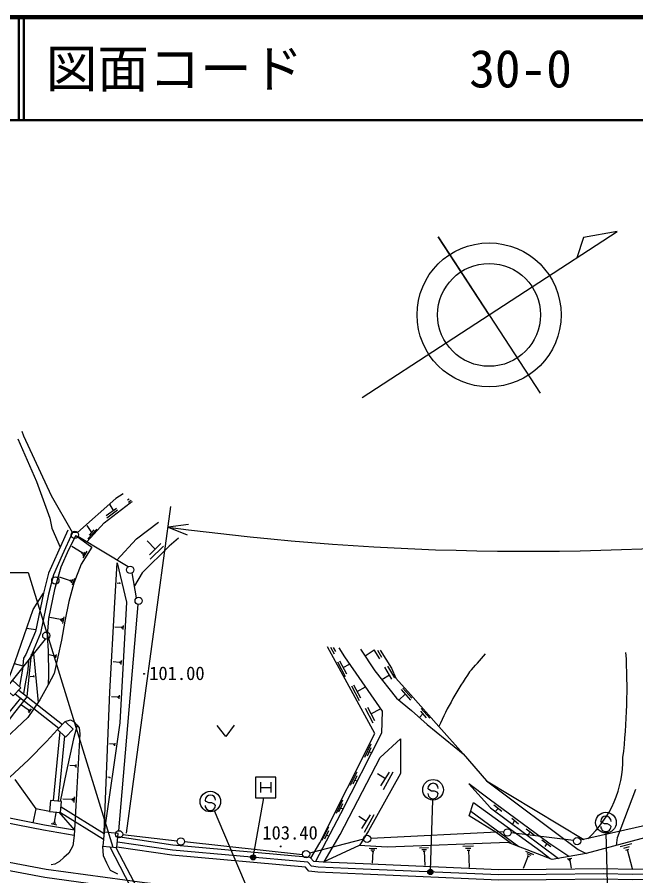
# Model space of a CAD drawing. Units: millimetres, scale not verified. Extents: x 40000 to 680000, y 20000 to 380000.
# Drawn here: x 117600 to 177709, y 296528 to 380000 of the extents above; entities that cross this region are included whole.
import ezdxf
from ezdxf.enums import TextEntityAlignment as Align

# ---------------------------------------------------------------- set-up
doc = ezdxf.new("R2010")
doc.units = ezdxf.units.MM
doc.header["$LTSCALE"] = 1000
doc.header["$PDMODE"] = 32
doc.header["$PDSIZE"] = 500
for name, color, linetype, lineweight in [('M-BGD', 7, 'Continuous', 25), ('M-STR-STRC', 7, 'Continuous', 25), ('M-TTL', 2, 'Continuous', 140), ('M-TTL-LINE', 7, 'Continuous', 50)]:
    doc.layers.add(name, color=color, linetype=linetype, lineweight=lineweight)
doc.layers.add('M-TTL-TXT', color=7, linetype='Continuous')
doc.styles.add('ＭＳ ゴシック', font='')
doc.styles.get('ＭＳ ゴシック').set_extended_font_data('MS Gothic')

msp = doc.modelspace()

# ---------------------------------------------------------------- linework, layer by layer
at = {"layer": 'M-BGD'}
for p, q in [((128305, 333068), (128484, 333189)), ((126260, 331549), (127242, 332278)), ((126570, 332655), (126915, 332036)), ((128227, 300687), (132529, 332417)), ((128402, 332855), (128674, 333037)), ((126308, 331334), (127351, 332122)), ((124849, 329908), (124394, 330575)), ((134245, 330689), (132261, 330436)), ((124451, 329288), (125332, 330234)), ((124611, 329659), (125088, 330158)), ((132261, 330436), (134106, 329663)), ((128383, 326570), (123506, 329501)), ((130220, 329097), (130998, 328272)), ((123913, 327913), (122899, 328528)), ((124359, 328076), (123975, 327443)), ((130450, 327717), (131546, 328826)), ((130532, 327297), (131806, 328569)), ((123961, 327993), (123865, 327834)), ((124136, 327995), (123944, 327678)), ((99676, 326011), (118676, 326011)), ((118676, 326011), (126904, 299314)), ((122778, 325205), (121721, 325563)), ((129208, 323561), (128768, 325978)), ((122806, 325287), (122750, 325122)), ((122967, 325325), (122854, 324994)), ((123155, 325445), (122931, 324784)), ((127565, 324994), (127302, 324930)), ((127549, 325059), (127580, 324928)), ((127480, 300917), (129371, 322912)), ((121819, 321443), (120785, 321635)), ((121834, 321524), (121804, 321362)), ((121978, 321581), (121918, 321258)), ((122138, 321718), (122017, 321072)), ((119404, 320433), (118508, 320572)), ((127723, 320664), (127103, 320699)), ((127725, 320713), (127720, 320616)), ((127806, 320757), (127795, 320563)), ((127888, 320849), (127867, 320462)), ((120323, 319540), (112261, 309461)), ((118559, 313948), (118998, 318064)), ((119169, 318479), (119631, 313378)), ((148040, 318759), (148387, 318095)), ((148316, 318739), (148531, 318330)), ((152289, 318451), (151415, 317879)), ((152264, 318491), (152812, 317626)), ((152614, 318472), (153008, 317800)), ((121234, 317897), (120723, 318011)), ((121243, 317937), (121225, 317857)), ((121316, 317963), (121280, 317803)), ((121397, 318028), (121326, 317709)), ((127540, 317281), (126941, 317315)), ((127542, 317328), (127537, 317234)), ((127620, 317371), (127609, 317184)), ((127700, 317460), (127679, 317086)), ((148716, 317340), (149463, 315914)), ((148932, 317429), (149607, 316149)), ((117323, 317165), (118153, 316948)), ((149270, 316789), (149882, 317118)), ((153288, 316802), (153982, 315653)), ((153567, 316919), (154264, 315766)), ((119201, 315911), (118864, 315880)), ((119193, 315995), (119208, 315826)), ((129916, 316134), (129943, 316186)), ((153760, 316021), (153045, 315574)), ((150072, 315011), (150820, 313584)), ((150288, 315100), (150964, 313819)), ((150626, 314460), (151431, 314892)), ((155084, 314763), (155960, 313784)), ((117408, 314216), (121650, 310886)), ((117753, 314582), (121994, 311251)), ((127357, 313912), (126780, 313944)), ((127360, 313957), (127355, 313867)), ((127434, 313998), (127424, 313817)), ((127511, 314084), (127491, 313723)), ((155289, 314188), (154689, 313604)), ((154901, 314640), (155804, 313589)), ((118664, 312669), (118026, 313108)), ((118698, 312718), (118630, 312619)), ((118812, 312713), (118675, 312514)), ((118961, 312758), (118686, 312360)), ((151414, 312823), (152161, 311397)), ((151630, 312912), (152305, 311632)), ((151968, 312272), (152904, 312775)), ((157008, 312283), (156680, 311916)), ((156776, 312549), (157341, 311898)), ((156854, 312801), (157680, 311848)), ((121729, 310561), (121091, 303835)), ((122190, 310126), (121589, 303787)), ((126962, 309315), (126561, 309372)), ((126966, 309346), (126958, 309283)), ((127021, 309370), (127003, 309245)), ((127080, 309426), (127044, 309175)), ((151974, 309320), (151344, 308027)), ((151974, 308977), (151594, 308154)), ((151784, 308566), (152049, 308507)), ((123185, 307221), (122713, 307247)), ((123187, 307258), (123183, 307185)), ((123248, 307292), (123240, 307144)), ((123311, 307362), (123295, 307067)), ((150601, 306597), (149970, 305304)), ((152625, 306476), (153381, 306005)), ((152919, 305262), (153765, 306620)), ((153188, 304932), (154126, 306646)), ((117374, 305891), (119402, 303047)), ((126604, 306079), (126405, 306108)), ((126611, 306129), (126596, 306030)), ((150600, 306255), (150220, 305431)), ((150410, 305843), (150640, 305760)), ((163215, 305756), (172647, 300048)), ((122904, 303936), (122028, 303984)), ((122908, 304005), (122901, 303868)), ((123021, 304067), (123007, 303793)), ((123139, 304198), (123109, 303651)), ((149214, 303883), (148584, 302590)), ((121861, 303249), (126038, 300646)), ((149214, 303541), (148834, 302717)), ((149024, 303129), (149253, 303046)), ((163910, 303414), (164675, 302814)), ((164323, 303089), (164116, 302852)), ((121224, 301745), (121385, 302648)), ((121659, 302707), (123162, 300963)), ((121809, 302693), (125985, 300090)), ((150784, 302327), (151540, 301856)), ((151078, 301114), (151924, 302472)), ((151347, 300783), (152284, 302498)), ((161671, 302813), (166357, 299370)), ((183860, 302607), (172344, 299979)), ((121466, 301469), (120901, 301569)), ((121345, 301607), (121063, 301657)), ((121294, 301732), (121153, 301757)), ((165653, 302138), (166326, 301592)), ((165922, 301920), (165732, 301542)), ((133147, 299907), (127848, 300524)), ((147839, 301248), (147208, 299956)), ((147838, 300906), (147459, 300082)), ((164890, 300789), (151946, 300143)), ((171653, 299968), (165591, 300704)), ((167051, 301103), (167833, 300527)), ((167462, 300801), (167232, 300504)), ((145328, 298553), (133849, 299829)), ((151240, 300108), (146011, 298732)), ((147649, 300494), (147878, 300411)), ((168567, 300018), (169448, 299379)), ((169052, 299666), (168867, 299366)), ((176186, 299376), (177329, 299682)), ((126602, 299343), (137105, 279199)), ((127196, 299287), (137291, 279924)), ((143189, 299365), (143216, 299418)), ((151801, 299221), (152529, 299179)), ((151975, 299065), (152339, 299044)), ((152057, 298914), (152239, 298904)), ((152148, 298909), (152082, 297744)), ((156700, 299246), (157570, 299280)), ((156924, 299080), (157359, 299097)), ((157040, 298911), (157257, 298919)), ((157148, 298915), (157203, 297524)), ((160901, 299410), (161947, 299451)), ((161171, 299211), (161694, 299231)), ((161310, 299007), (161571, 299017)), ((161440, 299012), (161506, 297339)), ((166985, 298913), (167753, 298615)), ((176533, 299224), (177104, 299377)), ((176737, 299034), (177023, 299110)), ((176880, 299072), (177370, 297244)), ((167250, 298457), (166774, 297228)), ((167117, 298685), (167501, 298536)), ((167154, 298494), (167346, 298420)), ((171032, 298170), (171497, 298251)), ((171165, 298097), (171397, 298137)), ((171239, 298014), (171355, 298034)), ((171297, 298024), (171427, 297280))]:
    msp.add_line(p, q, dxfattribs=at)
for points in [[(151109, 343035), (175893, 359149), (172626, 358588), (171978, 356604)], [(163450, 351059), (158507, 358661), (168401, 343444)], [(127891, 333663), (127191, 333203), (123468, 329917), (122969, 329912), (120941, 333468), (118231, 339281), (118090, 339733)], [(117662, 339019), (119469, 334851), (120761, 331285), (120979, 330327), (121778, 328493)], [(124367, 328983), (126062, 330846), (128581, 332783), (128808, 332931)], [(127291, 327226), (129188, 329279), (131327, 330920)], [(122514, 330119), (121504, 327889), (120658, 325964), (120142, 324014), (119372, 320277), (118444, 318033), (118199, 317677), (118132, 316625), (117868, 315121), (117827, 314909)], [(122969, 329912), (121961, 327685), (121131, 325798), (120629, 323899), (119852, 320130), (118886, 317793), (118689, 317508), (118629, 316565), (118359, 315031), (118206, 314226)], [(123294, 329598), (122591, 328213), (121850, 326536), (121226, 324351), (120657, 321529), (120523, 319884), (120613, 318387), (120630, 316109), (120598, 315095), (119807, 313635), (118634, 311931), (115950, 309408), (112285, 305953)], [(123294, 329598), (124842, 328488), (123833, 326824), (123118, 324967), (122616, 323202), (122236, 321285), (121917, 319440), (121197, 316210), (120598, 315095)], [(133287, 329356), (132377, 328566), (129739, 325971), (129000, 324703)], [(116441, 314748), (117393, 317355), (119143, 322405), (120142, 324014)], [(146142, 298257), (146999, 299724), (152359, 310348), (147751, 318779)], [(148844, 318702), (149402, 317807), (153069, 312536), (153011, 310382), (148999, 302560), (146570, 297916)], [(150966, 318566), (152348, 316454), (154446, 313806), (155909, 312590), (157450, 311243), (160934, 308378), (163215, 305756), (172094, 299080), (172877, 298695)], [(152883, 318458), (153957, 316728), (154406, 315758), (155814, 314166), (158560, 311035), (160934, 308378)], [(123162, 300963), (120245, 301464), (112420, 302994), (104979, 304546), (97249, 306292), (88886, 308385), (73068, 313265), (65740, 315746), (61715, 317279)], [(123135, 300461), (120155, 300972), (112321, 302503), (104873, 304058), (97133, 305806), (88751, 307903), (72914, 312789), (65571, 315275), (61715, 316744)], [(118559, 313948), (117352, 312400), (115610, 310173), (113331, 307250), (112285, 305953)], [(117929, 313808), (116667, 312231), (115187, 310365), (113483, 308232), (112159, 306610), (110654, 304761), (109899, 303880), (109171, 303161)], [(122258, 311531), (122785, 311699), (123130, 311506), (123440, 311187), (123614, 310920), (123673, 310322), (123381, 305070), (123135, 300461)], [(252392, 312170), (238053, 308969), (227495, 306822), (209810, 304335), (199763, 305651), (188460, 302875), (172874, 298694), (169587, 298120), (165295, 299781), (153538, 299322), (150814, 299477), (147321, 297855)], [(121525, 310754), (120436, 309599), (118711, 307791), (116418, 305695), (113275, 302826)], [(123440, 311187), (123083, 309852), (122364, 306563), (121784, 303769)], [(138688, 311176), (137874, 310064), (137035, 311156)], [(147420, 297900), (148987, 300531), (152872, 308022), (154829, 309851), (154835, 306482), (151731, 300905), (150874, 299474)], [(253493, 307377), (246681, 305809), (238340, 304084), (230064, 302357), (224003, 301415), (217533, 300432), (210067, 299467), (204551, 298758), (197915, 298128), (189362, 297597), (183656, 297264), (177345, 297146), (174598, 297217), (168983, 297154), (164404, 297114), (151231, 297681), (149677, 297750), (147321, 297855)], [(253648, 306900), (246788, 305321), (238442, 303595), (230154, 301865), (224078, 300921), (217603, 299937), (210131, 298971), (204606, 298261), (197954, 297629), (189392, 297098), (183675, 296765), (177343, 296646), (174594, 296717), (168988, 296654), (164395, 296614), (151209, 297181), (146859, 297375), (146185, 297462), (145843, 297842), (132678, 299023), (127335, 299807)], [(253803, 306423), (246895, 304832), (238544, 303105), (230243, 301373), (224154, 300427), (217673, 299442), (210195, 298475), (204662, 297764), (197993, 297131), (189422, 296598), (183695, 296265), (177341, 296146), (174591, 296217), (168993, 296154), (164387, 296114), (151187, 296682), (146815, 296876), (145937, 296990)], [(171206, 298403), (169260, 299697), (163454, 303987), (161495, 305455), (163575, 303147), (170189, 298225)], [(175848, 299492), (175921, 300265), (177709, 304938)], [(254977, 304127), (247428, 302389), (239052, 300658), (230691, 298912), (224534, 297956), (218021, 296966), (210515, 295996), (204939, 295279), (198189, 294638), (189572, 294103), (183791, 293766), (177332, 293645), (174572, 293717), (169017, 293654), (164352, 293614), (151087, 294100), (139295, 294808), (129970, 295835), (120406, 297145), (111484, 298838)], [(254828, 303272), (247599, 301608), (239215, 299874), (230834, 298125), (224656, 297165), (218132, 296174), (210618, 295202), (205028, 294484), (198252, 293840), (189620, 293304), (183821, 292967), (177330, 292845), (174567, 292917), (169025, 292854), (164340, 292814), (151048, 293301), (139227, 294010), (129872, 295041), (120277, 296356), (111326, 298054)], [(120745, 302794), (119402, 303047), (119135, 301681)], [(165613, 299658), (164153, 300752), (161530, 302361), (161932, 303652), (168493, 298928), (169380, 298200)], [(123135, 300461), (123016, 299448), (122634, 298734), (122120, 298300), (121707, 297915), (121256, 297655), (120894, 297583)], [(147321, 297855), (146902, 297873), (146433, 297934), (146083, 298322), (132736, 299520), (127382, 300306)], [(127365, 296697), (126678, 297056), (126305, 297763), (125973, 298474), (125920, 299408)], [(145937, 296990), (145603, 297362), (132619, 298527), (127288, 299309)]]:
    msp.add_lwpolyline(points, dxfattribs=at)
for points in [[(126050, 300772), (126594, 314415), (127081, 323114), (127302, 326939), (128216, 323141), (127561, 311385)], [(117174, 315525), (116441, 314748), (117218, 314015), (117951, 314792)], [(122258, 311531), (121525, 310754), (122302, 310021), (123035, 310798)], [(120846, 303858), (120745, 302794), (121809, 302693), (121910, 303757)], [(126050, 300772), (125920, 299408), (127285, 299278), (127414, 300643)]]:
    msp.add_lwpolyline(points, close=True, dxfattribs=at)
for centre, radius in [((163450, 351059), 7000), ((163450, 351059), 5000), ((123203, 329683), 353), ((128576, 326274), 353), ((121306, 325235), 353), ((129401, 323264), 353), ((120430, 319876), 353), ((129929, 316160), 42), ((129929, 316160), 37.8), ((129929, 316160), 25.2), ((129929, 316160), 12.6), ((127497, 300565), 353), ((165240, 300746), 353), ((133498, 299868), 353), ((151593, 300126), 353), ((172000, 299900), 353), ((143202, 299391), 42), ((143202, 299391), 37.8), ((143202, 299391), 25.2), ((143202, 299391), 12.6), ((145669, 298643), 353)]:
    msp.add_circle(centre, radius, dxfattribs=at)
for centre, radius, start, end in [((167191, 588078), 260000, 262.2791, 276.433), ((140811, 335944), 28539, 316.62147, 321.32423), ((118657, 314785), 58200, 353.32844, 3.41064), ((189603, 297024), 34058, 145.44222, 155.70817), ((166024, 307869), 10440, 312.2198, 0.85114)]:
    msp.add_arc(centre, radius, start, end, dxfattribs=at)
at = {"layer": 'M-STR-STRC'}
for p, q in [((140744, 306122), (140744, 304122)), ((142744, 306122), (140744, 306122)), ((141244, 305622), (141244, 304622)), ((142244, 305622), (142244, 304622)), ((142744, 304122), (142744, 306122)), ((141244, 305122), (142244, 305122)), ((157607, 304907), (157508, 305025)), ((157852, 304767), (157607, 304907)), ((158153, 304765), (157852, 304767)), ((158398, 304653), (158153, 304765)), ((135968, 303761), (135868, 303879)), ((140556, 298466), (141565, 304122)), ((140744, 304122), (142744, 304122)), ((157752, 297050), (157974, 303896)), ((158504, 304517), (158398, 304653)), ((136213, 303622), (135968, 303761)), ((136513, 303619), (136213, 303622)), ((136758, 303507), (136513, 303619)), ((136864, 303371), (136758, 303507)), ((140143, 294891), (136759, 302830)), ((174405, 301713), (174305, 301831)), ((174650, 301574), (174405, 301713)), ((174950, 301572), (174650, 301574)), ((175196, 301460), (174950, 301572)), ((175301, 301324), (175196, 301460)), ((175022, 293705), (174836, 300703))]:
    msp.add_line(p, q, dxfattribs=at)
for centre, radius in [((158007, 304896), 1000), ((136367, 303750), 1000), ((174804, 301702), 1000), ((140530, 298319), 150), ((140530, 298319), 120), ((140530, 298319), 90), ((140530, 298319), 60), ((140530, 298319), 30), ((157747, 296900), 150), ((157747, 296900), 120), ((157747, 296900), 90), ((157747, 296900), 60), ((157747, 296900), 30)]:
    msp.add_circle(centre, radius, dxfattribs=at)
for centre, start, end in [((158008, 305021), 359.55488, 179.55488), ((136368, 303875), 359.55488, 179.55488), ((158004, 304521), 179.55488, 359.55488), ((136364, 303375), 179.55488, 359.55488), ((174805, 301827), 359.55488, 179.55488), ((174801, 301327), 179.55488, 359.55488)]:
    msp.add_arc(centre, 500, start, end, dxfattribs=at)
for p in [(140530, 298319), (157747, 296900)]:
    msp.add_point(p, dxfattribs=at)
at = {"layer": 'M-TTL'}
msp.add_line((680000, 380000), (40000, 380000), dxfattribs=at)
at = {"layer": 'M-TTL-LINE'}
for p, q in [((117750, 380000), (117750, 370000)), ((118250, 380000), (118250, 370000)), ((40000, 370000), (680000, 370000))]:
    msp.add_line(p, q, dxfattribs=at)

# ---------------------------------------------------------------- texts
at = {"layer": 'M-BGD', "style": 'ＭＳ ゴシック'}
for s, p in [('101.00', (130424, 315164)), ('103.40', (141420, 299662))]:
    msp.add_text(s, height=1320, dxfattribs=at).set_placement(p, align=Align.BOTTOM_LEFT)
at = {"layer": 'M-TTL-TXT', "style": 'ＭＳ ゴシック'}
for s, p in [('図面コード', (120380, 375000)), ('30-0', (161521, 375000))]:
    msp.add_text(s, height=3666, dxfattribs=at).set_placement(p, align=Align.MIDDLE_LEFT)

doc.saveas('drawing.dxf')
